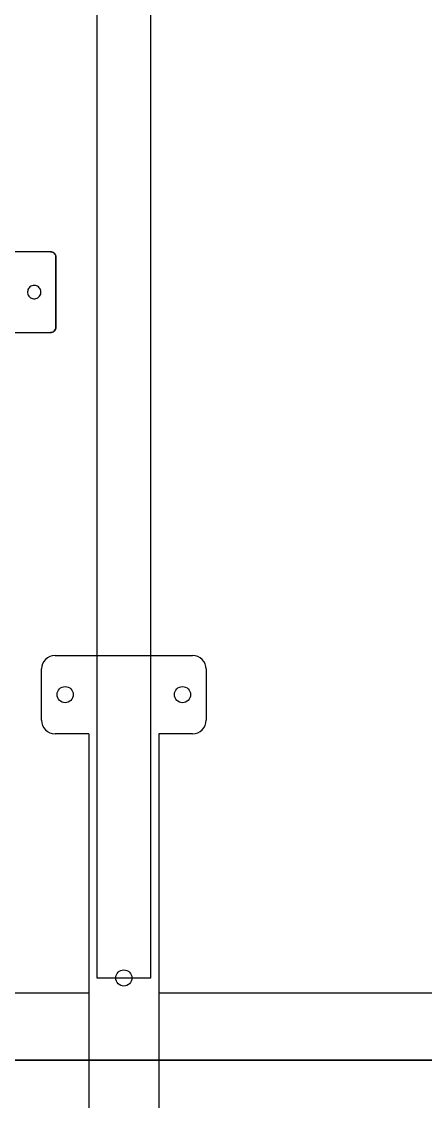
# Model space of a CAD drawing. Header units: millimetres. Extents: x 151130 to 215929, y 2134 to 34533.
# Drawn here: x 166296 to 166445.7, y 22268 to 22668.1 of the extents above; entities that cross this region are included whole.
import ezdxf

# ---------------------------------------------------------------- set-up
doc = ezdxf.new("R2010")
doc.units = ezdxf.units.MM
for name, color, linetype in [('2D', 7, 'Continuous'), ('MUEBLES', 8, 'Continuous'), ('OH CUBIERTA', 3, 'Continuous'), ('OH!-Furniture', 7, 'Continuous')]:
    doc.layers.add(name, color=color, linetype=linetype)

# ---------------------------------------------------------------- blocks, each defined once
blk = doc.blocks.new('CUR25.15070')
at = {"layer": 'OH CUBIERTA'}
blk.add_lwpolyline([(0, 0), (0, 700), (1500, 700), (1500, 0)], close=True, dxfattribs=at)
blk = doc.blocks.new('SP.LI.5LCD.140R')
at = {"layer": '2D'}
for p, q in [((25, 138), (25, -138)), ((126, -120.5), (145, -120.5)), ((121, -138), (121, -125.5)), ((150, -125.5), (150, -176.5)), ((121, -138), (-121, -138)), ((121, -164), (-121, -164)), ((25, -164), (25, -533)), ((121, -176.5), (121, -164)), ((145, -181.5), (126, -181.5))]:
    blk.add_line(p, q, dxfattribs=at)
for centre, major_axis, start_param, end_param in [((126, -125.5), (-3.54, 3.54), -0.785398, 0.785398), ((145, -125.5), (3.54, 3.54), 5.497787, 7.068583), ((135.5, -129.25), (-2.12, 2.12), -0.785398, 5.497787), ((30.5, -151), (-2.12, 2.12), -0.785398, 5.497787), ((135.5, -172.75), (-2.12, 2.12), -0.785398, 5.497787), ((126, -176.5), (3.54, 3.54), 2.356194, 3.926991), ((145, -176.5), (-3.54, 3.54), 2.356194, 3.926991)]:
    blk.add_ellipse(centre, major_axis=major_axis, ratio=1, start_param=start_param, end_param=end_param, dxfattribs=at)
blk = doc.blocks.new('GANCHO C DOBLE-flat-4')
at = {"layer": 'OH!-Furniture', "color": 2, "flags": 128}
for points in [[(-66.06, 462.82), (-66.06, 477.61)], [(-96.05, 479.1), (-96.05, 479.22), (-96.05, 479.52), (-96.05, 479.99), (-96.05, 480.6), (-96.05, 481.32), (-96.05, 482.1), (-96.05, 481.55), (-96.05, 481.05), (-96.05, 480.71), (-96.05, 480.6), (-96.05, 480.52), (-96.05, 480.21), (-96.05, 479.74), (-96.05, 479.1), (-96.05, 478.38), (-96.05, 477.61), (-96.05, 462.82)], [(-66.06, 462.82), (-66.06, 477.61), (-96.05, 477.61), (-96.05, 462.82)]]:
    blk.add_lwpolyline(points, dxfattribs=at)
for points in [[(-78.55, 468.81), (-78.57, 469.23), (-78.69, 469.65), (-78.85, 470.03), (-79.1, 470.39), (-79.41, 470.7), (-79.74, 470.95), (-80.1, 471.14), (-80.52, 471.25), (-80.93, 471.31), (-81.35, 471.28), (-81.76, 471.2), (-82.18, 471.03), (-82.54, 470.81), (-82.85, 470.53), (-83.12, 470.2), (-83.32, 469.84), (-83.46, 469.45), (-83.54, 469.04), (-83.54, 468.59), (-83.46, 468.18), (-83.32, 467.79), (-83.12, 467.43), (-82.85, 467.09), (-82.54, 466.82), (-82.18, 466.59), (-81.76, 466.43), (-81.35, 466.34), (-80.93, 466.32), (-80.52, 466.37), (-80.1, 466.48), (-79.74, 466.68), (-79.41, 466.93), (-79.1, 467.23), (-78.85, 467.59), (-78.69, 467.98), (-78.57, 468.4), (-78.55, 468.81)], [(-78.55, 468.81), (-78.57, 469.23), (-78.69, 469.65), (-78.85, 470.03), (-79.1, 470.39), (-79.41, 470.7), (-79.74, 470.95), (-80.1, 471.14), (-80.52, 471.25), (-80.93, 471.31), (-81.35, 471.28), (-81.76, 471.2), (-82.18, 471.03), (-82.54, 470.81), (-82.85, 470.53), (-83.12, 470.2), (-83.32, 469.84), (-83.46, 469.45), (-83.54, 469.04), (-83.54, 468.59), (-83.46, 468.18), (-83.32, 467.79), (-83.12, 467.43), (-82.85, 467.09), (-82.54, 466.82), (-82.18, 466.59), (-81.76, 466.43), (-81.35, 466.34), (-80.93, 466.32), (-80.52, 466.37), (-80.1, 466.48), (-79.74, 466.68), (-79.41, 466.93), (-79.1, 467.23), (-78.85, 467.59), (-78.69, 467.98), (-78.57, 468.4), (-78.55, 468.81)], [(-94.05, 460.82), (-94.44, 460.85), (-94.83, 460.96), (-95.16, 461.16), (-95.47, 461.41), (-95.72, 461.71), (-95.91, 462.05), (-96.02, 462.43), (-96.05, 462.82), (-96.02, 462.43), (-95.91, 462.05), (-95.72, 461.71), (-95.47, 461.41), (-95.16, 461.16), (-94.83, 460.96), (-94.44, 460.85)], [(-94.05, 460.8), (-68.06, 460.8)], [(-66.06, 462.82), (-66.09, 462.43), (-66.2, 462.05), (-66.4, 461.71), (-66.65, 461.41), (-66.95, 461.16), (-67.28, 460.96), (-67.67, 460.85), (-68.06, 460.82), (-67.67, 460.85), (-67.28, 460.96), (-66.95, 461.16), (-66.65, 461.41), (-66.4, 461.71), (-66.2, 462.05), (-66.09, 462.43)]]:
    blk.add_lwpolyline(points, close=True, dxfattribs=at)
blk = doc.blocks.new('1000 DOBLE')
at = {"layer": 'OH!-Furniture', "color": 2}
blk.add_blockref('GANCHO C DOBLE-flat-4', (1209.6, -113.6), dxfattribs=at)
blk = doc.blocks.new('B4')
at = {"layer": 'MUEBLES'}
blk.add_lwpolyline([(-1469.5, -864), (-55.5, -864), (-55.5, -844), (-1469.5, -844)], close=True, dxfattribs=at)
blk.add_blockref('SP.LI.5LCD.140R', (-1500, -703))
at = {"layer": 'OH CUBIERTA'}
for p in [(-3000, -1400), (-1500, -1400)]:
    blk.add_blockref('CUR25.15070', p, dxfattribs=at)
at = {"layer": 'OH!-Furniture'}
blk.add_blockref('1000 DOBLE', (-2343.89, -1176), dxfattribs=at)

msp = doc.modelspace()

# ---------------------------------------------------------------- block references
at = {"color": 5, "rotation": 90}
msp.add_blockref('B4', (165479.88, 23783.22), dxfattribs=at)

doc.saveas('drawing.dxf')
